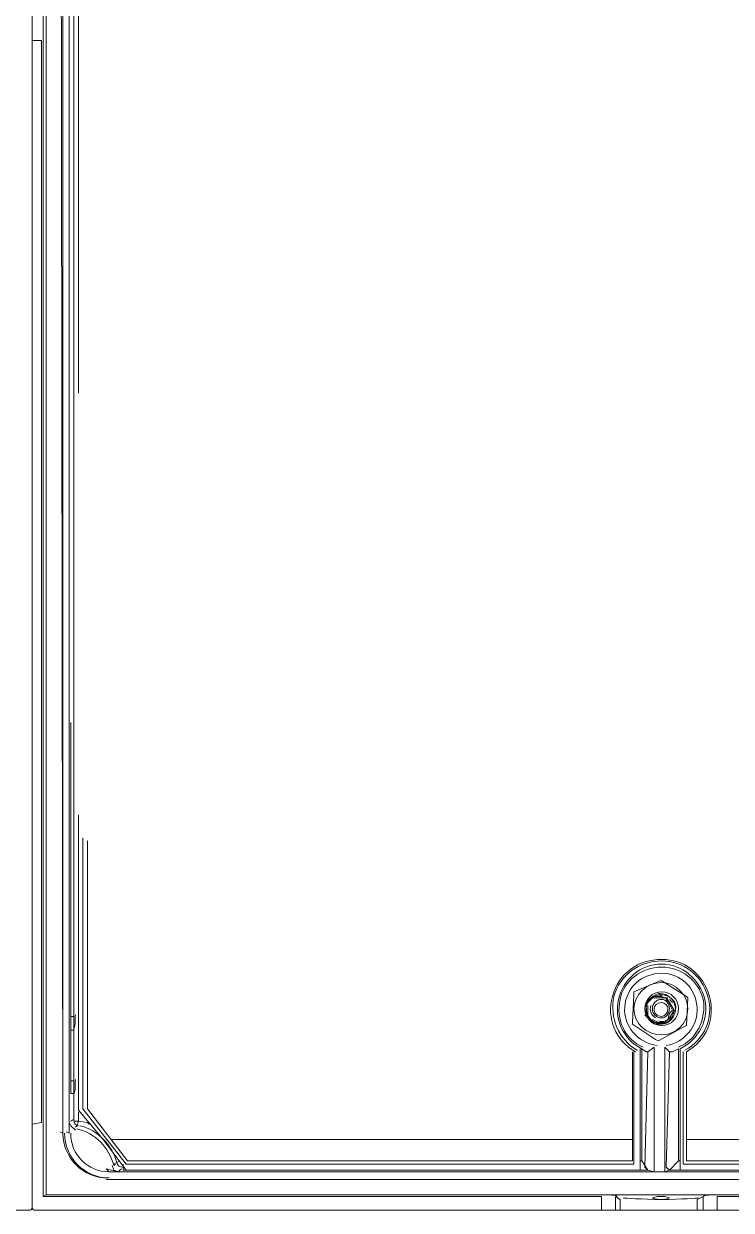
# Model space of a CAD drawing. Header units: metres. Extents: x 2999 to 3164, y 1641 to 1678.
# Drawn here: x 3004.18 to 3004.893, y 1650.142 to 1651.339 of the extents above; entities that cross this region are included whole.
import ezdxf

# ---------------------------------------------------------------- set-up
doc = ezdxf.new("R2010")
doc.units = ezdxf.units.M

msp = doc.modelspace()

# ---------------------------------------------------------------- linework, layer by layer
at = {"color": 7, "linetype": 'Continuous', "lineweight": 20, "true_color": 0x000007}
for points in [[(3004.1884, 1652.675), (3004.1884, 1650.1437), (3004.1884, 1650.1437)], [(3004.1884, 1652.675), (3004.1884, 1650.1437), (3004.1884, 1650.1437)], [(3004.1884, 1652.675), (3004.1884, 1650.1437), (3004.1884, 1650.1437)], [(3004.1884, 1652.675), (3004.1884, 1650.1437), (3004.1884, 1650.1437)], [(3004.2303, 1650.6761), (3004.2303, 1652.5927), (3004.2257, 1652.5974), (3004.2257, 1652.4592)], [(3004.2024, 1652.5834), (3004.2024, 1650.1577), (3004.2024, 1650.1577)], [(3004.2303, 1652.5927), (3004.235, 1652.5927), (3004.235, 1650.9663)], [(3004.1993, 1652.5756), (3004.1993, 1650.1562), (3004.1993, 1650.1562)], [(3004.2194, 1652.4655), (3004.2163, 1652.4686), (3004.2194, 1650.2198)], [(3004.2257, 1650.2198), (3004.2257, 1652.4592), (3004.2194, 1652.4655), (3004.2194, 1650.2198)], [(3004.1884, 1651.3217), (3004.1977, 1651.3217), (3004.1977, 1650.2307), (3004.1884, 1650.2291)], [(3004.2303, 1650.2322), (3004.2303, 1650.6761), (3004.2303, 1650.6761)], [(3004.2303, 1650.2601), (3004.2272, 1650.2601), (3004.2272, 1650.6342)], [(3004.2303, 1650.6342), (3004.2303, 1650.3377), (3004.2303, 1650.3377)], [(3004.235, 1650.541), (3004.235, 1650.2431), (3004.235, 1650.2431)], [(3004.2396, 1650.2446), (3004.2396, 1650.5178), (3004.2396, 1650.5178)], [(3004.2443, 1650.2446), (3004.2443, 1650.5147), (3004.2443, 1650.5147)], [(3004.8309, 1650.3362), (3004.8356, 1650.3439), (3004.8309, 1650.3517), (3004.8278, 1650.3564), (3004.8216, 1650.3579), (3004.8154, 1650.3579), (3004.8092, 1650.3548), (3004.8076, 1650.3486), (3004.8076, 1650.3424), (3004.8092, 1650.3362), (3004.8138, 1650.3315), (3004.8107, 1650.3346)], [(3004.8169, 1650.33), (3004.8138, 1650.3315), (3004.8092, 1650.3362), (3004.8076, 1650.3424), (3004.8076, 1650.3486), (3004.8092, 1650.3517), (3004.8138, 1650.3564), (3004.82, 1650.3564), (3004.8263, 1650.3564), (3004.8294, 1650.3548), (3004.8309, 1650.3502), (3004.834, 1650.3439), (3004.8309, 1650.3408), (3004.8294, 1650.3346), (3004.8232, 1650.3315), (3004.82, 1650.3315), (3004.8138, 1650.3346)], [(3004.8232, 1650.3579), (3004.82, 1650.361), (3004.82, 1650.361)], [(3004.8216, 1650.3579), (3004.8232, 1650.3579), (3004.8232, 1650.3579)], [(3004.8263, 1650.3564), (3004.8294, 1650.3564), (3004.8294, 1650.3564)], [(3004.8092, 1650.3486), (3004.8092, 1650.3377), (3004.8154, 1650.3315), (3004.8263, 1650.3315), (3004.8309, 1650.3362)], [(3004.8356, 1650.3439), (3004.834, 1650.3377), (3004.8294, 1650.3315), (3004.8232, 1650.33), (3004.8169, 1650.33)], [(3004.8309, 1650.3517), (3004.8278, 1650.3548), (3004.8278, 1650.3548)], [(3004.834, 1650.3517), (3004.8309, 1650.3548), (3004.8309, 1650.3548)], [(3004.2303, 1650.3377), (3004.2272, 1650.3377), (3004.2272, 1650.3377)], [(3004.8092, 1650.3362), (3004.8061, 1650.3393), (3004.8061, 1650.3393)], [(3004.8154, 1650.33), (3004.8138, 1650.3315), (3004.8138, 1650.3315)], [(3004.834, 1650.3377), (3004.834, 1650.3362), (3004.834, 1650.3362)], [(3004.2303, 1650.3238), (3004.2272, 1650.3238), (3004.2272, 1650.3238)], [(3004.7937, 1650.302), (3004.7937, 1650.1919), (3004.7937, 1650.1919)], [(3004.7952, 1650.302), (3004.7952, 1650.1887), (3004.7952, 1650.1887)], [(3004.8014, 1650.2136), (3004.8014, 1650.3051), (3004.8014, 1650.3051)], [(3004.8154, 1650.3067), (3004.8092, 1650.302), (3004.8076, 1650.302), (3004.803, 1650.3051)], [(3004.8092, 1650.1825), (3004.803, 1650.1919), (3004.803, 1650.3051)], [(3004.8092, 1650.1825), (3004.8061, 1650.1856), (3004.8092, 1650.302)], [(3004.8154, 1650.3067), (3004.8154, 1650.181), (3004.8154, 1650.181)], [(3004.8263, 1650.3067), (3004.8309, 1650.302), (3004.834, 1650.302), (3004.8402, 1650.3051)], [(3004.8263, 1650.181), (3004.8263, 1650.3067), (3004.8263, 1650.3067)], [(3004.8309, 1650.1825), (3004.8278, 1650.1856), (3004.8309, 1650.302)], [(3004.8402, 1650.3051), (3004.8402, 1650.1919), (3004.8309, 1650.1825)], [(3004.8418, 1650.3051), (3004.8418, 1650.2136), (3004.8418, 1650.2136)], [(3004.8449, 1650.302), (3004.8449, 1650.1887), (3004.8449, 1650.1887)], [(3004.848, 1650.302), (3004.848, 1650.1919), (3004.848, 1650.1919)], [(3004.2303, 1650.2726), (3004.2272, 1650.2726), (3004.2272, 1650.2726)], [(3004.2303, 1650.2601), (3004.2272, 1650.2601), (3004.2272, 1650.2601)], [(3004.235, 1650.2431), (3004.2598, 1650.2136), (3004.2598, 1650.2136)], [(3004.235, 1650.2415), (3004.235, 1650.2322), (3004.235, 1650.2322)], [(3004.2831, 1650.1887), (3004.2396, 1650.2446), (3004.2396, 1650.2446)], [(3004.2846, 1650.1919), (3004.2443, 1650.2446), (3004.2443, 1650.2446)], [(3004.2257, 1650.2307), (3004.2257, 1650.2198), (3004.2257, 1650.2198)], [(3004.2319, 1650.2229), (3004.2272, 1650.2275), (3004.2257, 1650.2307)], [(3004.2334, 1650.2275), (3004.235, 1650.2322), (3004.2303, 1650.2322)], [(3004.235, 1650.2322), (3004.2443, 1650.2307), (3004.2458, 1650.2291)], [(3004.2194, 1650.2198), (3004.2163, 1650.2213), (3004.2163, 1650.2213)], [(3004.2257, 1650.2198), (3004.2225, 1650.2213), (3004.2225, 1650.2213)], [(3004.2831, 1650.1825), (3004.2598, 1650.2136), (3004.2598, 1650.2136)], [(3004.2676, 1650.2136), (3004.7937, 1650.2136), (3004.7937, 1650.2136)], [(3004.8014, 1650.2136), (3004.8014, 1650.1825), (3004.2831, 1650.1825)], [(3004.8418, 1650.1825), (3004.8418, 1650.2136), (3004.8418, 1650.2136)], [(3004.8418, 1650.1825), (3005.3586, 1650.1825), (3005.3819, 1650.2136)], [(3004.848, 1650.2136), (3005.3725, 1650.2136), (3005.3725, 1650.2136)], [(3004.2769, 1650.1919), (3004.2707, 1650.1887), (3004.2707, 1650.1887)], [(3004.28, 1650.1887), (3004.28, 1650.1825), (3004.28, 1650.1825)], [(3004.2831, 1650.1887), (3004.7952, 1650.1887), (3004.7952, 1650.1887)], [(3004.2846, 1650.1919), (3004.7937, 1650.1919), (3004.7937, 1650.1919)], [(3004.8014, 1650.1919), (3004.803, 1650.1919), (3004.803, 1650.1919)], [(3004.8402, 1650.1919), (3004.8418, 1650.1919), (3004.8418, 1650.1919)], [(3004.8449, 1650.1887), (3005.3555, 1650.1887), (3005.3555, 1650.1887)], [(3004.848, 1650.1919), (3005.3539, 1650.1919), (3005.3539, 1650.1919)], [(3004.266, 1650.181), (3004.2629, 1650.1841), (3004.2753, 1650.181)], [(3004.2629, 1650.1732), (3005.3772, 1650.1732), (3005.3741, 1650.1763)], [(3005.3772, 1650.181), (3004.266, 1650.181), (3004.266, 1650.181)], [(3004.2753, 1650.181), (3004.2707, 1650.1825), (3004.2691, 1650.1872)], [(3004.2831, 1650.1825), (3004.28, 1650.1825), (3004.28, 1650.1825)], [(3004.8092, 1650.1825), (3004.8014, 1650.1825), (3004.8014, 1650.1825)], [(3004.8092, 1650.1825), (3004.8154, 1650.181), (3004.8154, 1650.181)], [(3004.8309, 1650.1825), (3004.8263, 1650.181), (3004.8154, 1650.181)], [(3004.8418, 1650.1825), (3004.8309, 1650.1825), (3004.8309, 1650.1825)], [(3004.266, 1650.1732), (3004.2629, 1650.1732), (3004.2629, 1650.1732)], [(3005.3772, 1650.1732), (3004.266, 1650.1732), (3004.266, 1650.1732)], [(3004.7626, 1650.1562), (3004.1993, 1650.1562), (3004.2024, 1650.1577)], [(3004.879, 1650.1562), (3005.4408, 1650.1562), (3005.4393, 1650.1577), (3004.2024, 1650.1577)], [(3004.7626, 1650.1562), (3004.7626, 1650.1422), (3004.7766, 1650.1422)], [(3004.7766, 1650.1562), (3004.7812, 1650.1531), (3004.7812, 1650.1531)], [(3004.7766, 1650.1562), (3004.7766, 1650.1422), (3004.7812, 1650.1422)], [(3004.7812, 1650.1531), (3004.7812, 1650.1422), (3004.8588, 1650.1422)], [(3004.8588, 1650.1531), (3004.8651, 1650.1562), (3004.8651, 1650.1562)], [(3004.8651, 1650.1562), (3004.8651, 1650.1422), (3004.8588, 1650.1422)], [(3004.8588, 1650.1531), (3004.8588, 1650.1422), (3004.8588, 1650.1422)], [(3004.879, 1650.1562), (3004.879, 1650.1422), (3004.8651, 1650.1422)], [(3004.1853, 1650.1422), (3003.6126, 1650.1422), (3003.6126, 1650.1422)], [(3004.7626, 1650.1422), (3004.19, 1650.1422), (3004.19, 1650.1422)], [(3005.4517, 1650.1422), (3004.879, 1650.1422), (3004.879, 1650.1422)]]:
    msp.add_lwpolyline(points, dxfattribs=at)
msp.add_lwpolyline([(3004.8495, 1650.3564), (3004.848, 1650.3579), (3004.8232, 1650.3734), (3004.8216, 1650.3734), (3004.7952, 1650.3626), (3004.7952, 1650.3595), (3004.7937, 1650.3315), (3004.7937, 1650.33), (3004.8169, 1650.3145), (3004.82, 1650.3129), (3004.8449, 1650.3269), (3004.848, 1650.3284)], close=True, dxfattribs=at)
for points, knots in [([(3004.848, 1650.302), (3004.8682, 1650.3129), (3004.8775, 1650.3362), (3004.8713, 1650.3579), (3004.8713, 1650.3579), (3004.8651, 1650.3812), (3004.8449, 1650.3952), (3004.8232, 1650.3952), (3004.8232, 1650.3952), (3004.7999, 1650.3952), (3004.7797, 1650.3812), (3004.7735, 1650.3579), (3004.7735, 1650.3579), (3004.7673, 1650.3362), (3004.7766, 1650.3129), (3004.7968, 1650.302)], [0, 0, 0, 0, 0.0625, 0.0625, 0.0625, 0.062501, 0.125, 0.125, 0.125, 0.125001, 0.1875, 0.1875, 0.1875, 0.187501, 1, 1, 1, 1]), ([(3004.8464, 1650.3036), (3004.8666, 1650.3145), (3004.8759, 1650.3362), (3004.8697, 1650.3579), (3004.8697, 1650.3579), (3004.8635, 1650.3796), (3004.8449, 1650.3936), (3004.8232, 1650.3936), (3004.8232, 1650.3936), (3004.7999, 1650.3936), (3004.7812, 1650.3796), (3004.775, 1650.3579), (3004.775, 1650.3579), (3004.7704, 1650.3362), (3004.7797, 1650.3145), (3004.7983, 1650.3036)], [0, 0, 0, 0, 0.0625, 0.0625, 0.0625, 0.062501, 0.125, 0.125, 0.125, 0.125001, 0.1875, 0.1875, 0.1875, 0.187501, 1, 1, 1, 1]), ([(3004.8418, 1650.3051), (3004.8604, 1650.3145), (3004.8713, 1650.3346), (3004.8666, 1650.3548), (3004.8666, 1650.3548), (3004.8619, 1650.375), (3004.8433, 1650.3905), (3004.8232, 1650.3905), (3004.8232, 1650.3905), (3004.8014, 1650.3905), (3004.7844, 1650.375), (3004.7797, 1650.3548), (3004.7797, 1650.3548), (3004.775, 1650.3346), (3004.7844, 1650.3145), (3004.803, 1650.3051)], [0, 0, 0, 0, 0.0625, 0.0625, 0.0625, 0.062501, 0.125, 0.125, 0.125, 0.125001, 0.1875, 0.1875, 0.1875, 0.187501, 1, 1, 1, 1]), ([(3004.8402, 1650.3067), (3004.8588, 1650.3145), (3004.8682, 1650.3346), (3004.8651, 1650.3548), (3004.8651, 1650.3548), (3004.8604, 1650.3734), (3004.8433, 1650.3874), (3004.8232, 1650.3874), (3004.8232, 1650.3874), (3004.803, 1650.3874), (3004.7844, 1650.3734), (3004.7812, 1650.3548), (3004.7812, 1650.3548), (3004.7766, 1650.3346), (3004.7859, 1650.3145), (3004.8045, 1650.3067)], [0, 0, 0, 0, 0.0625, 0.0625, 0.0625, 0.062501, 0.125, 0.125, 0.125, 0.125001, 0.1875, 0.1875, 0.1875, 0.187501, 1, 1, 1, 1]), ([(3004.8278, 1650.3082), (3004.8464, 1650.3114), (3004.8604, 1650.3284), (3004.8588, 1650.347), (3004.8588, 1650.347), (3004.8573, 1650.3672), (3004.8418, 1650.3812), (3004.8232, 1650.3812), (3004.8232, 1650.3812), (3004.803, 1650.3812), (3004.7875, 1650.3672), (3004.7859, 1650.347), (3004.7859, 1650.347), (3004.7844, 1650.3284), (3004.7983, 1650.3114), (3004.8185, 1650.3082)], [0, 0, 0, 0, 0.0625, 0.0625, 0.0625, 0.062501, 0.125, 0.125, 0.125, 0.125001, 0.1875, 0.1875, 0.1875, 0.187501, 1, 1, 1, 1]), ([(3004.8495, 1650.3455), (3004.8495, 1650.3595), (3004.8371, 1650.3719), (3004.8232, 1650.3719), (3004.8232, 1650.3719), (3004.8076, 1650.3719), (3004.7952, 1650.3595), (3004.7952, 1650.3455), (3004.7952, 1650.3455), (3004.7952, 1650.33), (3004.8076, 1650.3191), (3004.8232, 1650.3191), (3004.8232, 1650.3191), (3004.8371, 1650.3191), (3004.8495, 1650.33), (3004.8495, 1650.3455)], [0, 0, 0, 0, 0.0625, 0.0625, 0.0625, 0.062501, 0.125, 0.125, 0.125, 0.125001, 0.1875, 0.1875, 0.1875, 0.187501, 1, 1, 1, 1]), ([(3004.8402, 1650.3455), (3004.8402, 1650.3548), (3004.8325, 1650.3626), (3004.8232, 1650.3626), (3004.8232, 1650.3626), (3004.8138, 1650.3626), (3004.8061, 1650.3548), (3004.8061, 1650.3455), (3004.8061, 1650.3455), (3004.8061, 1650.3362), (3004.8138, 1650.3284), (3004.8232, 1650.3284), (3004.8232, 1650.3284), (3004.8325, 1650.3284), (3004.8402, 1650.3362), (3004.8402, 1650.3455)], [0, 0, 0, 0, 0.0625, 0.0625, 0.0625, 0.062501, 0.125, 0.125, 0.125, 0.125001, 0.1875, 0.1875, 0.1875, 0.187501, 1, 1, 1, 1]), ([(3004.8309, 1650.3579), (3004.8263, 1650.361), (3004.8216, 1650.361), (3004.8169, 1650.3595), (3004.8169, 1650.3595), (3004.8107, 1650.3564), (3004.8076, 1650.3517), (3004.8076, 1650.347), (3004.8076, 1650.347), (3004.8076, 1650.3408), (3004.8092, 1650.3362), (3004.8138, 1650.3331)], [0, 0, 0, 0, 0.083333, 0.083333, 0.083333, 0.083334, 0.166667, 0.166667, 0.166667, 0.166668, 1, 1, 1, 1]), ([(3004.8371, 1650.3455), (3004.8371, 1650.3533), (3004.8309, 1650.3595), (3004.8232, 1650.3595), (3004.8232, 1650.3595), (3004.8138, 1650.3595), (3004.8076, 1650.3533), (3004.8076, 1650.3455), (3004.8076, 1650.3455), (3004.8076, 1650.3377), (3004.8138, 1650.33), (3004.8232, 1650.33), (3004.8232, 1650.33), (3004.8309, 1650.33), (3004.8371, 1650.3377), (3004.8371, 1650.3455)], [0, 0, 0, 0, 0.0625, 0.0625, 0.0625, 0.062501, 0.125, 0.125, 0.125, 0.125001, 0.1875, 0.1875, 0.1875, 0.187501, 1, 1, 1, 1]), ([(3004.8138, 1650.3331), (3004.82, 1650.3284), (3004.8294, 1650.33), (3004.834, 1650.3362), (3004.834, 1650.3362), (3004.8387, 1650.3424), (3004.8387, 1650.3517), (3004.8325, 1650.3564)], [0, 0, 0, 0, 0.125, 0.125, 0.125, 0.125001, 1, 1, 1, 1]), ([(3004.8309, 1650.3455), (3004.8309, 1650.3502), (3004.8278, 1650.3548), (3004.8232, 1650.3548), (3004.8232, 1650.3548), (3004.8169, 1650.3548), (3004.8138, 1650.3502), (3004.8138, 1650.3455), (3004.8138, 1650.3455), (3004.8138, 1650.3408), (3004.8169, 1650.3362), (3004.8232, 1650.3362), (3004.8232, 1650.3362), (3004.8278, 1650.3362), (3004.8309, 1650.3408), (3004.8309, 1650.3455)], [0, 0, 0, 0, 0.0625, 0.0625, 0.0625, 0.062501, 0.125, 0.125, 0.125, 0.125001, 0.1875, 0.1875, 0.1875, 0.187501, 1, 1, 1, 1]), ([(3004.8294, 1650.3455), (3004.8294, 1650.3486), (3004.8263, 1650.3517), (3004.8232, 1650.3517), (3004.8232, 1650.3517), (3004.8185, 1650.3517), (3004.8154, 1650.3486), (3004.8154, 1650.3455), (3004.8154, 1650.3455), (3004.8154, 1650.3408), (3004.8185, 1650.3377), (3004.8232, 1650.3377), (3004.8232, 1650.3377), (3004.8263, 1650.3377), (3004.8294, 1650.3408), (3004.8294, 1650.3455)], [0, 0, 0, 0, 0.0625, 0.0625, 0.0625, 0.062501, 0.125, 0.125, 0.125, 0.125001, 0.1875, 0.1875, 0.1875, 0.187501, 1, 1, 1, 1]), ([(3004.7844, 1650.1546), (3004.7859, 1650.1546), (3004.803, 1650.1531), (3004.8232, 1650.1531), (3004.8232, 1650.1531), (3004.8433, 1650.1531), (3004.8588, 1650.1546), (3004.8604, 1650.1546)], [0, 0, 0, 0, 0.125, 0.125, 0.125, 0.125001, 1, 1, 1, 1]), ([(3004.8309, 1650.1546), (3004.8309, 1650.1546), (3004.8278, 1650.1562), (3004.8232, 1650.1562), (3004.8232, 1650.1562), (3004.8169, 1650.1562), (3004.8138, 1650.1546), (3004.8138, 1650.1546), (3004.8138, 1650.1546), (3004.8138, 1650.1546), (3004.8169, 1650.1531), (3004.8232, 1650.1531), (3004.8232, 1650.1531), (3004.8278, 1650.1531), (3004.8309, 1650.1546), (3004.8309, 1650.1546)], [0, 0, 0, 0, 0.0625, 0.0625, 0.0625, 0.062501, 0.125, 0.125, 0.125, 0.125001, 0.1875, 0.1875, 0.1875, 0.187501, 1, 1, 1, 1])]:
    msp.add_open_spline(points, degree=3, knots=knots, dxfattribs=at)
for points in [[(3004.8123, 1650.3486), (3004.8107, 1650.3439), (3004.8123, 1650.3393), (3004.8169, 1650.3362)], [(3004.8371, 1650.3455), (3004.8371, 1650.3486), (3004.8356, 1650.3517), (3004.834, 1650.3548)], [(3004.2303, 1650.3253), (3004.2319, 1650.3269), (3004.2319, 1650.3331), (3004.2319, 1650.3393)], [(3004.82, 1650.3331), (3004.8247, 1650.3315), (3004.8294, 1650.3331), (3004.8325, 1650.3377)], [(3004.2303, 1650.3284), (3004.2303, 1650.3207), (3004.2303, 1650.3005), (3004.2303, 1650.2757)], [(3004.2303, 1650.2601), (3004.2319, 1650.2601), (3004.2319, 1650.2663), (3004.2319, 1650.2741)], [(3004.2303, 1650.2338), (3004.2288, 1650.2338), (3004.2288, 1650.2322), (3004.2272, 1650.2322)], [(3004.2303, 1650.2338), (3004.2303, 1650.2307), (3004.2319, 1650.2275), (3004.235, 1650.2275)], [(3004.235, 1650.2275), (3004.2334, 1650.2275), (3004.2319, 1650.226), (3004.2319, 1650.226)], [(3004.2707, 1650.1872), (3004.266, 1650.2058), (3004.252, 1650.2198), (3004.2334, 1650.2244)], [(3004.2738, 1650.1903), (3004.2691, 1650.2074), (3004.2551, 1650.2229), (3004.2365, 1650.2275)], [(3004.2194, 1650.2198), (3004.2194, 1650.195), (3004.2396, 1650.1748), (3004.2644, 1650.1748)], [(3004.221, 1650.2198), (3004.221, 1650.195), (3004.2412, 1650.1748), (3004.266, 1650.1748)], [(3004.2272, 1650.2198), (3004.2272, 1650.1981), (3004.2443, 1650.181), (3004.266, 1650.181)], [(3004.2272, 1650.2198), (3004.2272, 1650.1981), (3004.2443, 1650.181), (3004.266, 1650.181)], [(3004.2707, 1650.1872), (3004.2707, 1650.1872), (3004.2722, 1650.1887), (3004.2722, 1650.1887)], [(3004.2738, 1650.1903), (3004.2738, 1650.1872), (3004.2769, 1650.1856), (3004.28, 1650.1856)], [(3004.2753, 1650.181), (3004.2769, 1650.1825), (3004.2769, 1650.1825), (3004.2784, 1650.1841)], [(3004.7781, 1650.1562), (3004.7766, 1650.1577), (3004.7704, 1650.1577), (3004.7626, 1650.1577)], [(3004.8806, 1650.1577), (3004.8728, 1650.1577), (3004.8666, 1650.1577), (3004.8651, 1650.1562)], [(3004.1853, 1650.1422), (3004.1869, 1650.1422), (3004.1884, 1650.1422), (3004.1884, 1650.1453)], [(3004.1853, 1650.1422), (3004.1869, 1650.1422), (3004.1884, 1650.1422), (3004.1884, 1650.1453)], [(3004.1884, 1650.1453), (3004.1884, 1650.1422), (3004.19, 1650.1422), (3004.1915, 1650.1422)]]:
    msp.add_open_spline(points, degree=3, dxfattribs=at)

doc.saveas('drawing.dxf')
